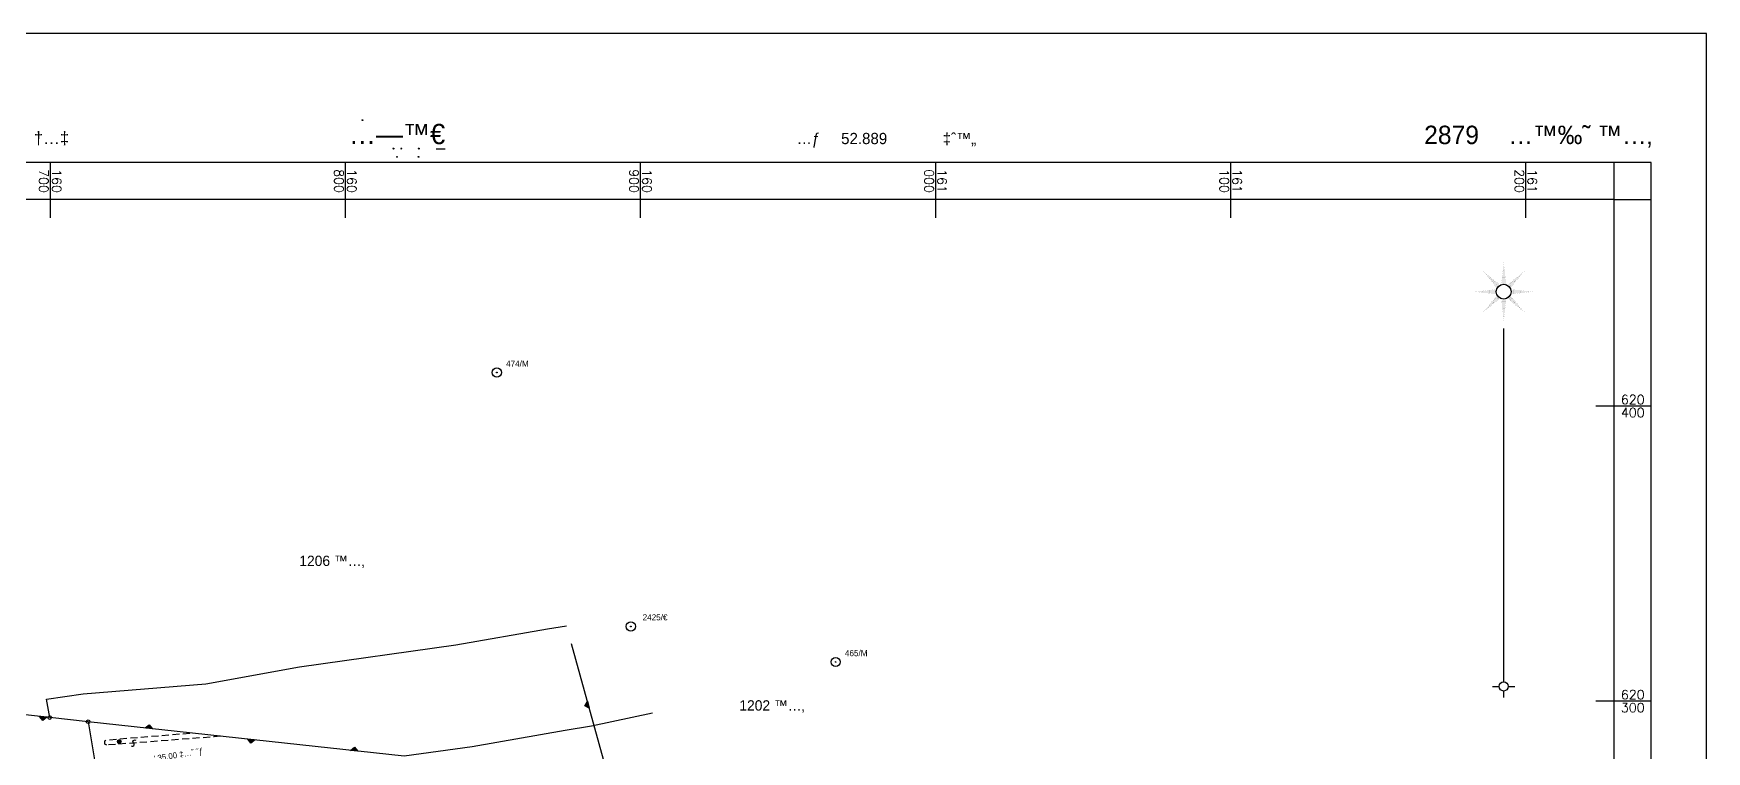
# Model space of a CAD drawing. Extents: x 160399 to 161261, y 619805 to 620526.
# Drawn here: x 160694 to 161261, y 620283 to 620526 of the extents above; entities that cross this region are included whole.
import ezdxf
from ezdxf.enums import TextEntityAlignment as Align

# ---------------------------------------------------------------- set-up
doc = ezdxf.new("R2010")
doc.units = 0
doc.header["$LTSCALE"] = 0.375
doc.header["$MEASUREMENT"] = 0
doc.linetypes.add('HIDDEN', pattern=[9.525, 6.35, -3.175])
doc.layers.get('0').update_dxf_attribs({"linetype": 'CONTINUOUS'})
for name, color, linetype in [('DRWP002', 2, 'CONTINUOUS'), ('DRWP007', 7, 'CONTINUOUS'), ('DRWS006', 2, 'CONTINUOUS'), ('DRWS010', 2, 'CONTINUOUS'), ('DRWS012', 2, 'CONTINUOUS'), ('DRWT004', 2, 'CONTINUOUS'), ('PCLP001', 7, 'CONTINUOUS'), ('PCLP004', 7, 'CONTINUOUS'), ('PCLP007', 7, 'CONTINUOUS'), ('PCLS001', 2, 'CONTINUOUS'), ('PCLS002', 2, 'CONTINUOUS'), ('PCLS004', 11, 'CONTINUOUS'), ('PH-LGTS008', 3, 'CONTINUOUS'), ('PH-RODP028', 3, 'HIDDEN'), ('RODS001', 7, 'CONTINUOUS'), ('SRVS002', 6, 'CONTINUOUS'), ('SRVS007', 2, 'CONTINUOUS')]:
    doc.layers.add(name, color=color, linetype=linetype)
doc.styles.add('B', font='txt', dxfattribs={"height": 2})
doc.styles.add('HEBTXT', font='hebtxt')
doc.styles.add('ME-2510', font='txt.shx', dxfattribs={"height": 3.125})

# ---------------------------------------------------------------- blocks, each defined once
blk = doc.blocks.new('*X10')
at = {"color": 0}
for p, q in [((-0.5, 0.06), (0.5, 0.06)), ((-0.5, 0.03), (0.5, 0.03)), ((-0.5, 0), (0.5, 0)), ((-0.49, 0.1), (0.49, 0.1)), ((-0.48, 0.13), (0.48, 0.13)), ((-0.47, 0.16), (0.47, 0.16)), ((-0.46, 0.19), (0.46, 0.19)), ((-0.45, 0.22), (0.45, 0.22)), ((-0.43, 0.25), (0.43, 0.25)), ((-0.41, 0.29), (0.41, 0.29)), ((-0.39, 0.32), (0.39, 0.32)), ((-0.36, 0.35), (0.36, 0.35)), ((-0.32, 0.38), (0.32, 0.38)), ((-0.28, 0.41), (0.28, 0.41)), ((-0.23, 0.44), (0.23, 0.44)), ((-0.15, 0.48), (0.15, 0.48)), ((-0.5, -0.03), (0.5, -0.03)), ((-0.5, -0.06), (0.5, -0.06)), ((-0.49, -0.1), (0.49, -0.1)), ((-0.48, -0.13), (0.48, -0.13)), ((-0.47, -0.16), (0.47, -0.16)), ((-0.46, -0.19), (0.46, -0.19)), ((-0.45, -0.22), (0.45, -0.22)), ((-0.43, -0.25), (0.43, -0.25)), ((-0.41, -0.29), (0.41, -0.29)), ((-0.39, -0.32), (0.39, -0.32)), ((-0.36, -0.35), (0.36, -0.35)), ((-0.32, -0.38), (0.32, -0.38)), ((-0.28, -0.41), (0.28, -0.41)), ((-0.23, -0.44), (0.23, -0.44)), ((-0.15, -0.48), (0.15, -0.48))]:
    blk.add_line(p, q, dxfattribs=at)
blk = doc.blocks.new('LGTS008')
blk.add_circle((0, 0), 0.5)
blk.add_blockref('*X10', (0, 0))
at = {"style": 'HEBTXT', "flags": 8}
blk.add_attdef('DESC', text='', height=1.5, dxfattribs=at).set_placement((-3.82, -0.65), align=Align.CENTER)
at = {"style": 'HEBTXT', "flags": 9}
blk.add_attdef('ID', (0, -2.84), '', height=1.5, dxfattribs=at)
blk = doc.blocks.new('SRVS002')
for radius in [1.25, 0.1]:
    blk.add_circle((0, 0), radius)
blk = doc.blocks.new('PCLS002')
blk.add_lwpolyline([(-0.85, -0.85, 1), (0, 0, -1), (0.85, 0.85, -1)], format="xyb")
blk = doc.blocks.new('PCLS004')
blk = doc.blocks.new('SRVS007')
blk.add_circle((0, 0), 0.5)
at = {"style": 'HEBTXT'}
blk.add_attdef('NAME', text='', height=1.8, dxfattribs=at).set_placement((-0.01, -3), align=Align.CENTER)
for tag, flags, p in [('KIND', 1, (0, -6.04, 0)), ('SOURCE-CODE', 9, (0, -9.96, 0)), ('HEIGHT', 1, (0, -8, 0)), ('MARK-CODE', 9, (0, -11.92, 0))]:
    blk.add_attdef(tag, text='', height=1.8, dxfattribs=dict(at, flags=flags)).set_placement(p, align=Align.CENTER)
blk = doc.blocks.new('SU93_41L')
for points in [[(-1, 0), (0, 1), (1, 0)], [(-0.76, 0.1), (0, 0.86), (0.76, 0.1)], [(-0.52, 0.2), (0, 0.72), (0.52, 0.2)], [(-0.28, 0.3), (0, 0.58), (0.28, 0.3)], [(-0.03, 0.4), (0, 0.43), (0.03, 0.4)]]:
    blk.add_lwpolyline(points, close=True)
blk = doc.blocks.new('SU93_41R')
for points in [[(1, 0), (0, -1), (-1, 0)], [(0.76, -0.1), (0, -0.86), (-0.76, -0.1)], [(0.52, -0.2), (0, -0.72), (-0.52, -0.2)], [(0.28, -0.3), (0, -0.58), (-0.28, -0.3)], [(0.03, -0.4), (0, -0.43), (-0.03, -0.4)]]:
    blk.add_lwpolyline(points, close=True)
blk = doc.blocks.new('SU0_1')
at = {"color": 7, "style": 'HEBTXT'}
blk.add_text('…™‰˜ ™…‚', height=3.28, dxfattribs=at).set_placement((0, 0), align=Align.RIGHT)
blk = doc.blocks.new('SU0_3')
blk = doc.blocks.new('*X31')
at = {"color": 0}
for p, q in [((-0.12, 113.59), (-0.12, 113.59)), ((0, 114.78), (0, 114.78)), ((0, 114.3), (0, 114.3)), ((0, 113.82), (0, 113.82)), ((0.12, 113.59), (0.12, 113.59)), ((-0.48, 110.01), (-0.48, 110.01)), ((-0.48, 109.54), (-0.48, 109.54)), ((-0.48, 109.06), (-0.48, 109.06)), ((-0.36, 111.2), (-0.36, 111.2)), ((-0.36, 110.73), (-0.36, 110.73)), ((-0.36, 110.25), (-0.36, 110.25)), ((-0.36, 109.78), (-0.36, 109.78)), ((-0.36, 109.3), (-0.36, 109.3)), ((-0.24, 112.39), (-0.24, 112.39)), ((-0.24, 111.92), (-0.24, 111.92)), ((-0.24, 111.44), (-0.24, 111.44)), ((-0.24, 110.97), (-0.24, 110.97)), ((-0.24, 110.49), (-0.24, 110.49)), ((-0.24, 110.01), (-0.24, 110.01)), ((-0.24, 109.54), (-0.24, 109.54)), ((-0.24, 109.06), (-0.24, 109.06)), ((-0.12, 113.11), (-0.12, 113.11)), ((-0.12, 112.63), (-0.12, 112.63)), ((-0.12, 112.16), (-0.12, 112.16)), ((-0.12, 111.68), (-0.12, 111.68)), ((-0.12, 111.2), (-0.12, 111.2)), ((-0.12, 110.73), (-0.12, 110.73)), ((-0.12, 110.25), (-0.12, 110.25)), ((-0.12, 109.78), (-0.12, 109.78)), ((-0.12, 109.3), (-0.12, 109.3)), ((0, 113.35), (0, 113.35)), ((0, 112.87), (0, 112.87)), ((0, 112.39), (0, 112.39)), ((0, 111.92), (0, 111.92)), ((0, 111.44), (0, 111.44)), ((0, 110.97), (0, 110.97)), ((0, 110.49), (0, 110.49)), ((0, 110.01), (0, 110.01)), ((0, 109.54), (0, 109.54)), ((0, 109.06), (0, 109.06)), ((0.12, 113.11), (0.12, 113.11)), ((0.12, 112.63), (0.12, 112.63)), ((0.12, 112.16), (0.12, 112.16)), ((0.12, 111.68), (0.12, 111.68)), ((0.12, 111.2), (0.12, 111.2)), ((0.12, 110.73), (0.12, 110.73)), ((0.12, 110.25), (0.12, 110.25)), ((0.12, 109.78), (0.12, 109.78)), ((0.12, 109.3), (0.12, 109.3)), ((0.24, 112.39), (0.24, 112.39)), ((0.24, 111.92), (0.24, 111.92)), ((0.24, 111.44), (0.24, 111.44)), ((0.24, 110.97), (0.24, 110.97)), ((0.24, 110.49), (0.24, 110.49)), ((0.24, 110.01), (0.24, 110.01)), ((0.24, 109.54), (0.24, 109.54)), ((0.24, 109.06), (0.24, 109.06)), ((0.36, 111.2), (0.36, 111.2)), ((0.36, 110.73), (0.36, 110.73)), ((0.36, 110.25), (0.36, 110.25)), ((0.36, 109.78), (0.36, 109.78)), ((0.36, 109.3), (0.36, 109.3)), ((0.48, 110.01), (0.48, 110.01)), ((0.48, 109.54), (0.48, 109.54)), ((0.48, 109.06), (0.48, 109.06))]:
    blk.add_line(p, q, dxfattribs=at)
blk = doc.blocks.new('SUNORTHG')
at = {"color": 2}
for p, q in [((0, 1.25), (0, 97)), ((-3, 0), (-1.25, 0)), ((1.25, 0), (3, 0)), ((0, -3), (0, -1.25))]:
    blk.add_line(p, q, dxfattribs=at)
for centre, radius in [((0, 107), 2), ((0, 0), 1.25)]:
    blk.add_circle(centre, radius, dxfattribs=at)
blk.add_blockref('*X31', (0, 0), dxfattribs=at)
for p, rotation in [((75.66, 31.34), 45), ((-75.66, 31.34), 315), ((107, 107), 90), ((75.66, 182.66), 135), ((0, 214), 180), ((-75.66, 182.66), 225), ((-107, 107), 270)]:
    blk.add_blockref('*X31', p, dxfattribs=dict(at, rotation=rotation))
blk = doc.blocks.new('RODS001')
blk.add_circle((0, 0), 0.001)

msp = doc.modelspace()

# ---------------------------------------------------------------- hatches: boundary and pattern name
at = {"layer": 'DRWS012'}
h = msp.add_hatch(dxfattribs=at)
h.set_pattern_fill('U', color=256, scale=100, style=0, double=1, pattern_type=0)
h.set_pattern_definition([(0, (0, 0), (0, 100), []), (90, (0, 0), (-100, 6e-15), [])])
h.paths.add_polyline_path([(160417.5, 619857.5), (161242.5, 619857.5), (161242.5, 620482.5), (160417.5, 620482.5)])
h.paths.add_polyline_path([(160436.25, 619876.25), (161223.75, 619876.25), (161223.75, 620463.75), (160436.25, 620463.75)], flags=16)

# ---------------------------------------------------------------- linework, layer by layer
at = {"layer": 'DRWP002'}
for points in [[(160417.5, 619857.5), (161242.5, 619857.5), (161242.5, 620482.5), (160417.5, 620482.5)], [(160430, 619870), (161230, 619870), (161230, 620470), (160430, 620470)]]:
    msp.add_lwpolyline(points, close=True, dxfattribs=at)
at = {"layer": 'DRWP002', "flags": 128}
for points in [[(161230, 620470), (161230, 620482.5)], [(161230, 620470), (161242.5, 620470)]]:
    msp.add_lwpolyline(points, dxfattribs=at)
at = {"layer": 'DRWP007'}
msp.add_lwpolyline([(160398.75, 619813.75), (161261.25, 619813.75), (161261.25, 620526.25), (160398.75, 620526.25)], close=True, dxfattribs=at)
at = {"layer": 'DRWS010', "flags": 128}
msp.add_lwpolyline([(160830.74, 620487.11), (160833.78, 620487.11)], dxfattribs=at)
at = {"layer": 'DRWS010'}
for centre in [(160805.78, 620496.85), (160816.28, 620487.23), (160817.5, 620484.44), (160818.97, 620487.23), (160824.82, 620484.44), (160824.87, 620487.23)]:
    msp.add_circle(centre, 0.148, dxfattribs=at)
at = {"layer": 'PCLP001'}
for p, q in [((160698.78, 620300.7), (160711.14, 620302.52)), ((160699.81, 620294.46), (160698.78, 620300.7))]:
    msp.add_line(p, q, dxfattribs=at)
msp.add_lwpolyline([(160711.14, 620302.52), (160752.69, 620305.92), (160784.43, 620311.64), (160837.45, 620319.04), (160868.53, 620324.49), (160874.9, 620325.54)], dxfattribs=at)
at = {"layer": 'PCLP001', "flags": 128}
msp.add_lwpolyline([(160819.89, 620281.33), (160712.81, 620293.04), (160699.81, 620294.46), (160685.44, 620296.04)], dxfattribs=at)
at = {"layer": 'PCLP004'}
msp.add_line((160712.81, 620293.04), (160719.41, 620253.43), dxfattribs=at)
msp.add_lwpolyline([(160904.06, 620295.95), (160883.38, 620291.52), (160874.47, 620290.05), (160842.95, 620284.54), (160819.89, 620281.33)], dxfattribs=at)
at = {"layer": 'PCLP007', "flags": 128}
msp.add_lwpolyline([(160889.33, 620273.73), (160888.9, 620274.89), (160876.66, 620319.48)], dxfattribs=at)
at = {"layer": 'PH-RODP028', "flags": 128}
for points in [[(160719.22, 620285.13), (160718.48, 620285.4), (160718.46, 620286.12), (160718.49, 620286.54), (160719.02, 620286.83), (160719.52, 620286.91), (160747.89, 620289.21)], [(160757.71, 620288.13), (160755.51, 620287.9), (160719.22, 620285.13)]]:
    msp.add_lwpolyline(points, dxfattribs=at)

# ---------------------------------------------------------------- block references
at = {"layer": 'DRWS006', "xscale": 1.25, "yscale": 1.25, "zscale": 1.25}
msp.add_blockref('SUNORTHG', (161192.52, 620305), dxfattribs=at)
at = {"layer": 'DRWS010'}
ref = msp.add_blockref('SU0_3', (160817.5, 620488.75), dxfattribs=dict(at, xscale=1.905, yscale=1.905, zscale=1.905))
ref.add_attrib('HB_PLACE', '…—™€', dxfattribs={"layer": '0', "color": 7, "height": 6.858, "style": 'HEBTXT'}).set_placement((160817.5, 620488.75), align=Align.CENTER)
ref = msp.add_blockref('SU0_1', (161242.84, 620488.75), dxfattribs=dict(at, xscale=1.905, yscale=1.905, zscale=1.905))
ref.add_attrib('SU_GUS', '2879', dxfattribs={"layer": '0', "color": 7, "height": 6.248, "style": 'B'}).set_placement((161184.15, 620488.75), align=Align.RIGHT)
at = {"layer": 'PCLS001', "xscale": 1.25, "yscale": 1.25, "zscale": 1.25}
for name, p, rotation in [('SU93_41L', (160882.34, 620298.79), 105.3417587107343), ('SU93_41L', (160697.61, 620294.71), 173.7549218014647), ('SU93_41R', (160733.37, 620290.79), 173.7577384102357), ('SU93_41L', (160768.16, 620286.99), 173.7577384102357), ('SU93_41R', (160802.95, 620283.18), 173.7577384102357)]:
    msp.add_blockref(name, p, dxfattribs=dict(at, rotation=rotation))
at = {"layer": 'PCLS002', "rotation": 4.375525596078819}
msp.add_blockref('PCLS002', (160728.23, 620285.82, 31.89), dxfattribs=at)
at = {"layer": 'PCLS004'}
ref = msp.add_blockref('PCLS004', (160795.47, 620345.46), dxfattribs=dict(at, xscale=1.25, yscale=1.25, zscale=1.25, rotation=359.9783268330431))
ref.add_attrib('BLOCK', '1206 ™…‚', dxfattribs={"layer": '0', "height": 3.5, "rotation": 359.9783, "style": 'HEBTXT'}).set_placement((160795.47, 620345.8), align=Align.CENTER)
ref = msp.add_blockref('PCLS004', (160944.57, 620296.47), dxfattribs=dict(at, xscale=1.25, yscale=1.25, zscale=1.25, rotation=359.9783268330431))
ref.add_attrib('BLOCK', '1202 ™…‚', dxfattribs={"layer": '0', "height": 3.5, "rotation": 359.9783, "style": 'HEBTXT'}).set_placement((160944.57, 620296.81), align=Align.CENTER)
at = {"layer": 'PH-LGTS008', "xscale": 1.25, "yscale": 1.25, "zscale": 1.25}
msp.add_blockref('LGTS008', (160723.37, 620286.31, 33.05), dxfattribs=at)
at = {"layer": 'RODS001'}
ref = msp.add_blockref('RODS001', (160742.83, 620286.93), dxfattribs=dict(at, rotation=9.262973672031288))
ref.add_attrib('STREET-NAME', "' 35.00 ‡…˜ ˜ƒ", dxfattribs={"layer": '0', "color": 11, "height": 2, "rotation": 9.263, "style": 'HEBTXT'}).set_placement((160743.62, 620280.88), align=Align.CENTER)
at = {"layer": 'SRVS002'}
ref = msp.add_blockref('SRVS002', (160851.33, 620411.38, 1000), dxfattribs=dict(at, xscale=1.25, yscale=1.25, zscale=1.25))
ref.add_attrib('NAME', '474/M', dxfattribs={"layer": '0', "height": 2.06, "style": 'HEBTXT'}).set_placement((160858.3, 620413.33), align=Align.CENTER)
ref = msp.add_blockref('SRVS002', (160896.75, 620325.33, 1000), dxfattribs=dict(at, xscale=1.25, yscale=1.25, zscale=1.25))
ref.add_attrib('NAME', '2425/€', dxfattribs={"layer": '0', "height": 2.06, "style": 'HEBTXT'}).set_placement((160904.95, 620327.39), align=Align.CENTER)
ref = msp.add_blockref('SRVS002', (160966.14, 620313.29, 1000), dxfattribs=dict(at, xscale=1.25, yscale=1.25, zscale=1.25))
ref.add_attrib('NAME', '465/M', dxfattribs={"layer": '0', "height": 2.06, "style": 'HEBTXT'}).set_placement((160973.11, 620315.24), align=Align.CENTER)
at = {"layer": 'SRVS007', "xscale": 1.25, "yscale": 1.25, "zscale": 1.25}
for p in [(160699.81, 620294.46, 1000), (160712.81, 620293.04, 1000)]:
    msp.add_blockref('SRVS007', p, dxfattribs=at)

# ---------------------------------------------------------------- texts
at = {"layer": 'DRWS010', "color": 2, "style": 'HEBTXT'}
for s, height, p in [(' †…‡', 4.226, (160692.91, 620488.75)), ('52.889', 3.817, (160968, 620488.75))]:
    msp.add_text(s, height=height, dxfattribs=at).set_placement(p)
for s, p in [('…ƒ', (160960.91, 620488.75)), (' ‡ˆ™„', (161013.78, 620488.75))]:
    msp.add_text(s, height=3.817, dxfattribs=at).set_placement(p, align=Align.RIGHT)
at = {"layer": 'DRWT004', "style": 'ME-2510'}
for s, p in [('700', (160697.81, 620476.25)), ('160', (160702.19, 620476.25)), ('800', (160797.81, 620476.25)), ('160', (160802.19, 620476.25)), ('900', (160897.81, 620476.25)), ('160', (160902.19, 620476.25)), ('000', (160997.81, 620476.25)), ('161', (161002.19, 620476.25)), ('100', (161097.81, 620476.25)), ('161', (161102.19, 620476.25)), ('200', (161197.81, 620476.25)), ('161', (161202.19, 620476.25))]:
    msp.add_text(s, height=3.125, rotation=270, dxfattribs=at).set_placement(p, align=Align.MIDDLE)
for s, p in [('620', (161236.25, 620402.19)), ('400', (161236.25, 620397.81)), ('620', (161236.25, 620302.19)), ('300', (161236.25, 620297.81))]:
    msp.add_text(s, height=3.125, dxfattribs=at).set_placement(p, align=Align.MIDDLE)

doc.saveas('drawing.dxf')
